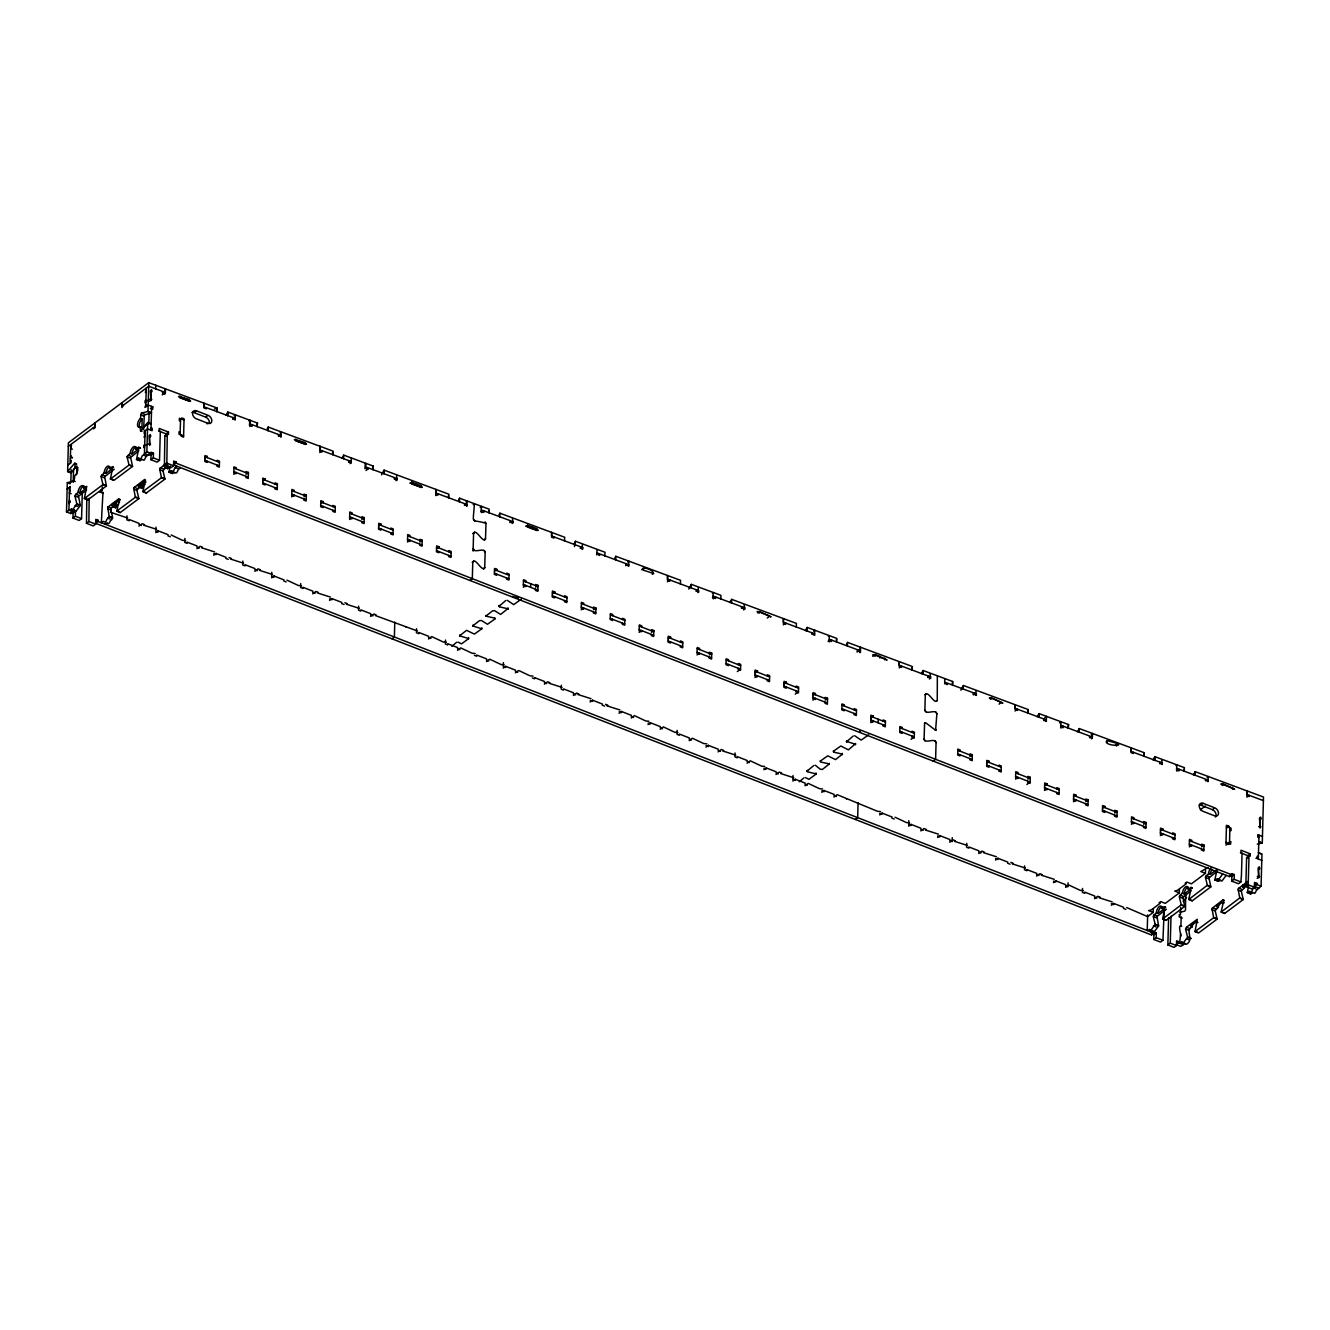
<?xml version="1.0" encoding="UTF-8"?>
<svg xmlns="http://www.w3.org/2000/svg" width="1330" height="1330" viewBox="0 0 1330 1330"><rect width="100%" height="100%" fill="white"/><g stroke="black" fill="none" stroke-linecap="round" stroke-linejoin="round"><path stroke-width="1.5" d="M82.327 491.701L81.562 518.65L79.152 520.462L72.967 518.035L75.378 516.24L75.511 511.468L73.183 510.554L70.739 513.563L66.5 511.9L71.338 509.058A2.826 1.33 -68.7 0 0 72.817 509.506L76.841 503.92L79.434 504.851M74.53 510.038L74.812 510.421A2.826 1.33 -68.7 0 0 76.292 510.87L80.315 505.516L78.553 496.273L86.6 489.922M114.197 469.257L104.671 476.738L106.417 485.982L87.78 499.93L84.305 498.567L102.942 484.619L100.947 476.173L104.172 472.798A4.938 2.328 -68.7 0 1 107.098 466.514A4.938 2.328 -68.7 0 1 109.808 468.592L111.537 469.274L105.918 473.48L104.172 472.798M102.975 492.316L101.346 522.74L103.275 521.343L105.236 522.158A2.826 1.33 -68.7 0 0 106.799 519.432L109.276 516.805L107.647 507.312L118.536 498.966L119.318 499.565L116.741 511.136L120.215 512.582L138.852 498.617L136.857 490.171L140.082 486.797L138.353 486.132A4.938 2.328 -68.7 0 1 138.536 484.652M107.447 523.505L108.711 523.521A2.826 1.33 -68.7 0 0 110.274 520.795C116.724 517.453 106.117 508.941 113.981 506.348A4.954 2.344 -68.7 0 1 114.513 503.654M138.802 450.837L130.656 457.47L132.518 466.431L113.881 480.396L110.407 479.033L129.043 465.084L127.048 456.639L130.274 453.264A4.938 2.328 -68.7 0 1 133.216 446.98A4.938 2.328 -68.7 0 1 135.909 449.058L137.638 449.74A4.938 2.328 -68.7 0 0 137.622 449.075M116.741 511.136L135.377 497.27L133.615 488.027L144.638 479.432L145.419 480.03L142.842 491.601L146.317 493.031L164.953 479.083L162.958 470.637L166.184 467.262A4.938 2.328 -68.7 0 1 166.732 464.586M142.842 491.601L161.479 477.736L159.617 468.758L166.267 463.239M1147.657 914.874L1147.225 930.535L1149.652 929.504A2.826 1.33 -68.7 0 0 1151.115 929.953L1155.138 924.367L1157.732 925.298M1150.699 931.898L1153.127 930.85A2.826 1.33 -68.7 0 0 1154.59 931.316L1158.63 925.963L1157 916.47L1166.393 909.238M1191.015 890.817L1182.869 897.451L1184.731 906.412L1166.094 920.377L1162.62 919.013L1181.24 904.816L1183.833 905.763M1180.708 933.643L1179.643 943.186L1182.071 942.139A2.826 1.33 -68.7 0 0 1183.55 942.604L1187.59 937.251L1185.562 929.022L1186.26 927.359L1197.283 919.279L1195.055 931.582L1198.513 933.012L1217.166 919.063L1215.155 910.618L1218.396 907.243A4.938 2.328 -68.7 0 1 1219.294 903.668M1168.604 917.999L1167.856 944.948L1174.058 947.359L1176.468 945.564L1176.601 940.792L1178.912 941.69L1176.468 944.682L1180.708 946.345L1185.545 943.502A2.826 1.33 -68.7 0 0 1187.025 943.951C1194.323 938.83 1184.465 930.468 1192.295 926.777A4.938 2.328 -68.7 0 1 1192.827 924.101M1217.116 871.283L1208.97 877.916L1210.832 886.877L1192.195 900.842L1188.721 899.479L1207.341 885.281L1209.934 886.229M1195.055 931.582L1213.691 917.717L1211.929 908.473L1222.952 899.878L1223.716 900.46L1221.156 912.031L1224.614 913.477L1243.267 899.529L1241.272 891.083L1244.498 887.709A4.938 2.328 -68.7 0 1 1245.395 884.134M1221.156 912.031L1239.776 897.933L1242.37 898.864M76.808 465.882L71.105 472.931L67.63 471.585L68.395 442.79L148.744 382.641L217.106 408.044L216.773 411.801M95.178 422.74L95.145 426.332L68.329 446.381M148.711 386.232L148.744 382.641M155.693 388.842L155.743 385.235M164.538 394.229L164.804 389.274M162.194 394.86L165.419 392.45L165.452 388.842M179.916 396.024L179.899 397.836C212.8 408.859 156.092 387.429 189.492 401.411L189.575 399.615L179.317 396.49M206.3 407.645L206.283 408.842L203.972 407.978L204.022 403.19L204.039 406.814L235.41 418.468M216.79 410.604L216.807 408.792M227.646 414.628L227.629 415.841L227.862 412.051L257.438 423.04L257.122 426.797M227.646 414.029L227.663 412.832M232.634 419.1L233.049 417.587M234.961 419.947L235.443 414.86L234.196 415.758M249.441 425.334L249.89 420.23L248.926 420.962M249.924 420.247L249.89 423.854L281.295 435.525M251.752 426.199L252.168 424.702L249.757 426.498M257.139 425.002L257.438 423.04M267.995 429.025L267.978 430.837L268.195 427.046L332.982 451.119L332.816 454.81M280.829 437.005L281.278 431.901L280.081 432.815M295.792 439.116L295.775 440.912C328.709 451.851 271.885 430.637 305.435 444.503L305.451 442.707L295.194 439.565M319.948 446.281L319.915 449.889L351.286 461.543M332.666 453.68L332.7 451.884M373.082 469.839L373.314 466.115L343.738 455.126L343.589 458.817M348.51 462.175L348.925 460.679M350.023 463.638L351.236 462.74L351.32 457.952M364.919 468.725L365.285 463.671M365.783 465.483L365.767 466.93L397.155 478.601M365.8 464.769L365.817 463.322M366.033 470.488L368.044 468.975L367.446 468.226M373.015 468.077L373.314 466.115M383.871 472.117L383.855 473.912L384.071 470.122L448.842 494.195L448.526 497.952M395.908 480.695L397.105 479.781L396.556 475.442M411.668 482.175L411.635 483.987C444.553 494.81 387.961 473.846 421.294 487.578L421.311 485.766L411.668 482.175L410.022 483.372M448.526 497.354L448.543 495.558M488.858 512.948L489.174 509.19L459.598 498.201L459.382 501.992M464.403 505.25L464.818 503.754M466.714 506.115L467.196 501.011L465.965 501.909M480.795 511.801L481.66 506.398L480.213 507.478M483.522 512.349L483.937 510.853L481.526 512.665M488.875 512.349L488.891 511.152M564.469 540.994L564.718 537.27L499.93 513.197L499.714 516.988M527.511 525.25L527.461 527.046C560.595 537.918 503.92 517.038 537.12 530.62L537.137 528.825L527.478 525.234L525.899 526.447M532.283 528.825L532.299 527.029M551.634 532.416L551.601 536.007L583.022 547.694M553.945 536.888L553.928 538.085L551.601 537.22L551.667 532.416M604.734 556.023L605.05 552.266L575.474 541.277L574.444 546.58M580.279 548.326L580.695 546.83M582.191 549.49L582.44 544.535M596.671 554.876L597.054 549.839M599.398 555.441L599.215 554.377M680.345 584.07L680.594 580.346L615.807 556.273L615.773 559.864M628.475 566.248L628.924 561.144L627.71 562.041M652.249 574.327L653.047 573.729C655.241 569.938 639.348 565.333 643.371 570.121M720.76 599.032L720.927 595.341L691.351 584.352L691.201 588.043M696.155 591.401L696.571 589.905M698.067 592.565L698.333 587.611M712.564 597.951L713.429 592.548L712.448 593.28M715.274 598.517L715.69 597.02L713.279 598.816M796.221 627.145L796.454 623.421L731.683 599.348L731.5 603.089M743.537 609.921L744.75 609.024L744.202 604.668M759.264 613.213C747.626 605.732 790.918 626.098 759.297 611.418L757.485 612.764M807.011 630.004L806.994 631.218L807.21 627.428L836.803 638.417L836.487 642.174M812.048 634.493L812.447 632.98M814.359 635.341L814.808 630.237L813.611 631.152M828.041 641.326L829.238 640.428L829.288 635.624L828.324 636.355M831.15 641.592L831.566 640.096L829.155 641.891M836.504 640.378L836.504 639.165M912.164 670.187L912.33 666.496L847.559 642.423L847.326 646.214M860.626 647.278L859.828 652.698M875.074 656.255C862.904 648.824 907.476 669.339 875.09 654.46L872.679 656.272M879.895 658.051L879.928 656.255M884.733 659.863L884.749 658.051M912.031 669.655L912.048 667.86M922.904 671.284L922.87 674.293L923.087 670.503L952.679 681.492L952.513 685.183M927.924 677.569L928.34 676.056M929.437 679.032L930.634 678.117L930.086 673.778M944.716 683.803L944.699 679.065M947.043 684.667L946.844 683.62M952.38 684.052L952.679 681.492M963.253 686.28L963.219 689.289L963.435 685.499L1028.223 709.572L1027.89 713.329M976.104 695.474L975.971 690.835M991.016 699.364C980.692 692.182 1022.238 712.315 991.033 697.568L990.434 698.017M1027.907 712.73L1028.223 709.572M1038.763 716.77L1038.78 714.36M1068.239 728.325L1068.555 724.567L1038.979 713.578L1038.747 717.369M1043.801 720.644L1044.216 719.148M1046.111 721.508L1046.577 716.405L1044.765 717.751M1060.609 726.895L1061.057 721.791L1059.611 722.872M1062.919 727.743L1063.335 726.246L1060.924 728.059M1068.239 727.726L1068.256 726.529M1068.273 725.931L1068.555 724.567M1079.129 729.355L1079.096 732.365L1079.312 728.574L1144.099 752.664L1143.85 756.371M1089.669 737.701L1089.486 736.654M1091.581 738.865L1092.429 734.642M1106.892 742.439L1106.909 740.644C1135.903 747.294 1101.356 746.463 1106.909 740.644M1116.552 746.03L1115.97 744.684M1131.065 747.809L1131.032 751.417L1162.403 763.071M1133.343 752.281L1133.326 753.478L1131.015 752.614L1131.065 747.809M1143.783 755.806L1144.099 752.664M1154.656 757.452L1154.623 760.444L1154.856 756.654L1184.432 767.659L1184.199 771.367M1159.677 763.719L1160.092 762.223M1162.004 764.584L1161.855 759.929M1176.485 769.97L1176.934 764.866L1175.969 765.581M1178.796 770.835L1179.211 769.322L1176.801 771.134M1184.132 770.203L1184.149 769.006M1194.972 774.841L1194.988 773.644M1258.579 841.657L1262.286 842.888L1263.5 797.036L1195.188 771.649L1195.005 775.39M1207.873 781.641L1208.322 776.537L1207.125 777.435M1222.769 785.515C1211.697 778.482 1254.356 798.349 1222.802 783.719L1222.187 784.168M1232.428 789.106L1232.611 787.377L1231.846 787.759M162.626 393.065L162.443 392.018M278.502 436.14L278.319 435.093M319.898 446.265L319.848 451.07L322.159 451.917L322.176 450.72L319.765 452.533M394.395 479.232L394.195 478.168M509.872 522.607L510.088 521.26M512.183 523.471L512.998 521.659M625.748 565.682L625.965 564.336M742.024 608.458L742.439 606.962L741.242 607.86M857.102 652.149L858.332 650.038L857.118 650.935M973.394 694.925L974.208 693.113L972.995 694.011M1205.545 780.777L1205.362 779.729M66.5 511.9L67.315 482.657L74.064 480.911L74.862 475.675A4.938 2.328 -68.7 0 0 77.788 469.39A4.938 2.328 -68.7 0 0 75.095 467.329L74.846 463.023L67.63 471.585M69.542 487.245L68.911 510.105L73.15 511.751M70.207 463.389L70.739 444.569M70.839 482.291L71.188 469.739M70.739 513.563L73.183 510.554M73.2 482.391L73.566 469.025M72.967 518.035L73.1 513.264L75.511 511.468M76.641 474.677L76.824 468.01A4.938 2.328 -68.7 0 1 77.739 467.545M86.799 498.118L86.483 523.305L93.233 525.949L95.644 524.136L95.777 519.365L98.088 520.263L98.054 521.46L95.644 523.272L1151.564 934.973L1154.008 931.981L1156.319 932.879L1156.186 937.65L1153.775 939.462L1160.541 942.089L1162.952 940.293L1164.132 911.416M89.16 498.301L88.894 521.51L86.483 523.305M93.499 427.645L93.466 428.842L95.078 427.628L95.211 422.857M99.833 492.349L102.244 490.537L102.344 486.83M112.385 506.564L115.477 507.761L115.577 504.186M115.477 507.761L117.09 506.564L115.926 506.115L116.026 502.541M123.507 405.185L121.861 407.579L121.994 402.807L121.928 406.282L148.694 386.232L165.419 392.45M126.998 515.874L126.882 519.847L129.209 520.745L129.243 519.548L139.085 523.388L139.052 524.585L141.362 525.483M148.694 386.232L147.979 411.435L141.229 413.165L140.448 418.401A4.938 2.328 -68.7 0 0 137.522 424.686A4.938 2.328 -68.7 0 0 140.215 426.764L140.581 431.07L147.68 422.508L151.155 423.854L148.312 423.056M141.495 427.728A4.938 2.328 -68.7 0 0 141.944 427.429L142.177 419.083L140.448 418.401M138.486 487.029L141.578 488.226L141.678 484.652L143.291 483.455M141.578 488.226L143.191 487.029L142.027 486.581L142.127 483.006M143.64 429.756L144.272 415.16L151.454 412.782L147.979 411.435M145.086 430.704L144.455 453.563L148.694 455.209L151.138 452.217L153.449 453.114L153.316 457.886L150.905 459.698L157.106 462.108L159.517 460.313L160.332 431.286L159.168 430.837L159.234 428.443L168.494 432.067L168.428 434.445L167.281 433.996L164.87 435.791L164.421 464.968L171.171 467.595L173.582 465.799L173.715 461.028L176.042 461.926L176.009 463.123L173.598 464.918L1229.518 876.636L1231.962 873.644L1234.273 874.542L1234.14 879.313L1231.73 881.125L1238.479 883.752L1240.89 881.956L1241.455 874.941L1242.07 853.062L1240.923 852.613L1240.99 850.236L1250.25 853.843L1250.183 856.237L1249.02 855.772L1246.609 857.584L1245.794 886.611L1251.996 889.022L1255.188 886.645M145.751 406.847L146.283 388.028M141.911 459.465L139.983 460.862L136.508 459.498L138.436 458.102L140.415 458.917A2.826 1.33 -68.7 0 0 141.978 456.19L146.865 451.751L147.68 422.508M148.794 423.938L149.11 412.5M148.694 455.209L148.727 454.029L151.038 454.926L153.449 453.114M149.06 435.542C150.756 461.643 148.494 426.83 150.805 436.207L149.592 437.121M150.323 390.804C152.019 417.171 149.741 381.278 152.052 391.486L151.454 391.934M150.972 430.255L151.637 406.398M150.905 459.698L151.038 454.926M145.818 404.453L144.953 407.446L148.162 405.035L152.8 406.847L152.734 409.224L151.57 408.776M155.959 527.162L155.843 531.136L158.154 532.033L158.187 530.836L168.046 534.677L168.012 535.874L170.323 536.771M167.281 433.996L166.832 463.156L164.421 464.968M164.588 467.495L167.68 468.692L167.78 465.118M180.115 434.577L180.564 418.684M181.279 435.026L181.246 436.223L183.557 437.138L184.072 418.834L181.761 417.936L181.728 419.133M184.903 538.451L184.804 542.424L187.114 543.322L187.148 542.141L196.99 545.965L196.956 547.162L199.284 548.076M207.181 461.211L207.148 462.408L204.837 461.493L205.003 455.542L207.314 456.439L207.281 457.636M217.023 465.051L216.99 466.248L219.317 467.146L219.483 461.178L217.156 460.28L217.123 461.477M228.228 559.365L225.917 558.45L225.95 557.27L216.108 553.43L216.075 554.61L213.748 553.712M236.241 468.925L236.275 467.728L233.964 466.83L233.797 472.798L236.108 473.696L236.142 472.499L233.731 474.311M242.825 561.027L242.708 565.001L245.019 565.898L245.053 564.718L254.911 568.558L254.878 569.739L257.189 570.653M245.984 476.339L245.95 477.537L248.261 478.434L248.427 472.466L246.117 471.568L246.083 472.765M265.102 483.788L265.069 484.985L262.741 484.087L262.908 478.118L265.235 479.016L265.202 480.213M271.769 572.316L271.669 576.289L273.98 577.203L274.013 576.006L283.855 579.847L283.822 581.027L286.15 581.942M274.944 487.628L274.911 488.825L277.222 489.723L277.388 483.754L275.077 482.857L275.044 484.054M294.146 491.502L294.179 490.305L291.869 489.407L291.702 495.375L294.013 496.273L294.046 495.076L291.636 496.888M300.73 583.604L300.63 587.577L302.941 588.492L302.974 587.295L312.816 591.135L312.783 592.332L315.094 593.23M303.888 498.916L303.855 500.113L306.183 501.011L306.349 495.059L304.021 494.145L303.988 495.342M323.007 506.364L322.974 507.561L320.663 506.663L320.829 500.695L323.14 501.593L323.107 502.79M332.849 510.205L332.816 511.402L335.127 512.299L335.293 506.348L332.982 505.433L332.949 506.63M344.054 604.518L341.744 603.62L341.777 602.424L331.935 598.583L331.901 599.78L329.574 598.866M352.068 514.078L352.101 512.898L349.773 511.983L349.607 517.952L351.935 518.85L351.968 517.669L349.557 519.465M358.651 606.181L358.535 610.171L360.846 611.069L360.879 609.871L370.721 613.712L370.688 614.909L373.015 615.807M361.81 521.493L361.777 522.69L364.088 523.604L364.254 517.636L361.943 516.722L361.91 517.919M380.912 528.958L380.879 530.138L378.568 529.24L378.734 523.272L381.045 524.186L381.012 525.367M390.771 532.798L390.737 533.978L393.048 534.893L393.215 528.924L390.904 528.027L390.87 529.207M394.794 622.124L394.378 637.004L391.968 638.799M409.973 536.672L410.006 535.475L407.695 534.56L407.529 540.529L409.84 541.426L409.873 540.246L407.462 542.042M416.556 628.774L416.44 632.748L418.767 633.645L418.8 632.448L428.642 636.289L428.609 637.486L430.92 638.383M419.715 544.086L419.682 545.267L422.009 546.181L422.175 540.213L419.848 539.315L419.815 540.495M438.834 551.534L438.8 552.731L436.473 551.817L436.639 545.865L438.967 546.763L438.933 547.96M445.517 640.062L445.4 644.036L447.711 644.934L447.745 643.737L457.587 647.577L457.553 648.774L459.881 649.672M448.675 555.375L448.642 556.555L450.953 557.47L451.119 551.501L448.808 550.603L448.775 551.8M451.818 646.313L456.705 642.24M508.16 608.359L500.612 614.443L494.644 610.686L492.599 610.803L485.866 616.156L494.344 618.034L494.777 619.115L487.478 624.269L481.51 620.512L479.482 620.628L472.732 625.981L481.793 628.791L474.361 634.094L466.564 630.32L459.615 635.807L468.675 638.616L461.543 643.853L457.969 642.091M459.814 636.139L459.864 634.875M468.526 638.766L468.576 637.502M469.906 580.462L472.316 578.65L472.782 561.925C475.608 557.154 481.793 572.432 484.719 567.694L485.151 552.199C484.087 546.913 474.228 553.912 473.164 548.625L473.596 533.114C476.539 528.442 482.557 543.571 485.533 538.883L485.965 523.372C470.471 518.235 472.981 526.597 474.411 503.704L473.197 504.602M472.948 626.314L472.998 625.05M481.793 628.791L481.842 627.827M485.932 616.339L485.965 615.374M494.926 618.965L494.96 618.018M496.738 574.111L496.705 575.308L494.394 574.394L494.561 568.442L496.871 569.34L496.838 570.537M508.143 608.808L499.664 606.929L499.016 605.715M499.199 606.663L499.249 605.399M503.422 662.639L503.305 666.613L505.633 667.51L505.666 666.33L515.508 670.17L515.475 671.351L517.786 672.265M498.983 606.347L505.749 600.528M506.58 577.952L506.547 579.149L508.875 580.046L509.041 574.078L506.713 573.18L506.68 574.377M521.26 599.148L513.729 604.618L507.179 600.262M507.894 609.29L507.944 608.026M518.5 598.035L512.333 596.389M525.799 581.825L525.832 580.628L523.505 579.73L523.338 585.699L525.666 586.596L525.699 585.399L523.288 587.212M530.62 587.328L530.72 583.737M535.541 589.24L535.508 590.437L537.819 591.335L537.985 585.366L535.674 584.469L535.641 585.665M554.66 596.688L554.627 597.885L552.299 596.987L552.465 591.019L554.793 591.917L554.76 593.114M561.327 685.216L561.227 689.189L563.538 690.104L563.571 688.907L573.413 692.747L573.38 693.944L575.707 694.842M564.502 600.528L564.469 601.725L566.78 602.623L566.946 596.671L564.635 595.757L564.602 596.954M583.704 604.402L583.737 603.205L581.426 602.307L581.26 608.276L583.571 609.173L583.604 607.976L581.193 609.788M593.446 611.817L593.413 613.014L595.74 613.911L595.907 607.96L593.579 607.045L593.546 608.242M604.651 706.13L602.34 705.233L602.374 704.036L592.532 700.195L592.498 701.392L590.171 700.478M612.565 619.265L612.532 620.462L610.221 619.564L610.387 613.596L612.698 614.493L612.664 615.69M622.407 623.105L622.374 624.302L624.684 625.2L624.851 619.248L622.54 618.334L622.507 619.531M633.612 717.419L631.301 716.521L631.334 715.324L621.476 711.484L621.442 712.681L619.132 711.783M641.625 626.979L641.659 625.798L639.331 624.884L639.165 630.852L641.492 631.75L641.526 630.57L639.115 632.365M651.368 634.393L651.334 635.59L653.645 636.505L653.811 630.536L651.5 629.622L651.467 630.819M662.573 728.707L660.245 727.809L660.279 726.612L650.437 722.772L650.403 723.969L648.092 723.071M670.47 641.858L670.436 643.038L668.125 642.141L668.292 636.172L670.603 637.087L670.569 638.267M677.153 730.386L677.053 734.36L679.364 735.257L679.397 734.06L689.239 737.901L689.206 739.098L691.517 739.995M680.312 645.698L680.278 646.879L682.606 647.793L682.772 641.825L680.445 640.927L680.411 642.107M699.53 649.572L699.563 648.375L697.253 647.461L697.086 653.429L699.397 654.343L699.43 653.146L697.02 654.942M709.272 656.987L709.239 658.167L711.55 659.082L711.716 653.113L709.405 652.215L709.372 653.396M720.478 751.284L718.167 750.386L718.2 749.189L708.358 745.349L708.325 746.546L705.997 745.648M728.391 664.435L728.358 665.632L726.03 664.717L726.197 658.766L728.524 659.663L728.491 660.86M735.074 752.963L734.958 756.936L737.269 757.834L737.302 756.654L747.144 760.477L747.111 761.674L749.438 762.572M738.233 668.275L738.2 669.472L740.511 670.37L740.677 664.402L738.366 663.504L738.333 664.701M757.435 672.149L757.468 670.952L755.157 670.054L754.991 676.006L757.302 676.92L757.335 675.723L754.925 677.535M767.194 679.563L767.161 680.761L769.471 681.658L769.638 675.69L767.327 674.792L767.294 675.989M778.383 773.877L776.072 772.963L776.105 771.782L766.263 767.942L766.23 769.122L763.919 768.225M786.296 687.012L786.263 688.208L783.952 687.311L784.118 681.342L786.429 682.24L786.396 683.437M792.979 775.54L792.863 779.513L795.19 780.411L795.224 779.23L805.066 783.071L805.032 784.251L807.343 785.165M796.138 690.852L796.105 692.049L798.432 692.947L798.599 686.978L796.271 686.081L796.238 687.278M799.28 781.791L803.952 777.851M807.094 770.668L807.759 771.882L816.221 773.927L809.006 779.33L805.448 777.585M807.293 771.616L807.343 770.353M815.357 694.726L815.39 693.529L813.062 692.631L812.896 698.599L815.224 699.497L815.257 698.3L812.846 700.112M807.094 771.117L813.827 765.481M855.556 743.67L848.39 749.871L840.859 745.997L833.577 751.151L834.01 752.231L842.489 754.11L835.523 759.596L827.742 755.822L820.444 760.976L820.876 762.057L829.355 763.935L822.406 769.422L820.361 769.289L815.273 765.216M815.988 774.243L816.038 772.979M820.278 761.641L820.311 760.677M825.099 702.14L825.066 703.337L827.376 704.235L827.543 698.267L825.232 697.369L825.199 698.566M836.304 796.454L833.976 795.539L834.01 794.359L824.168 790.519L824.135 791.716L821.824 790.801M829.122 763.985L829.305 763.32M833.395 751.816L833.428 750.851M842.239 754.609L842.289 753.329M844.201 709.588L844.168 710.785L841.857 709.888L842.023 703.919L844.334 704.817L844.301 706.014M855.606 744.285L846.462 741.375M846.661 742.157L846.711 740.876M846.462 741.824L853.212 736.022M854.06 713.429L854.026 714.626L856.337 715.523L856.503 709.572L854.192 708.657L854.159 709.854M868.64 734.808L861.208 740.095L854.641 735.739M855.356 744.783L855.423 743.503M860.56 732.215L859.679 731.201M859.845 731.051L859.646 732.165M858.083 802.771L857.667 817.634L855.257 819.446M873.261 717.302L873.295 716.105L870.984 715.207L870.817 721.176L873.128 722.074L873.162 720.877L870.751 722.689M878.083 722.805L878.182 719.231M883.004 724.717L882.97 725.914L885.298 726.812L885.464 720.86L883.137 719.946L883.103 721.143M894.209 819.031L891.898 818.133L891.931 816.936L882.089 813.096L882.056 814.293L879.728 813.378M902.122 732.182L902.089 733.362L899.762 732.464L899.928 726.496L902.255 727.41L902.222 728.591M908.806 820.693L908.689 824.683L911 825.581L911.033 824.384L920.892 828.224L920.859 829.421L923.17 830.319M911.964 736.005L911.931 737.202L914.242 738.1L914.408 732.148L912.097 731.234L912.064 732.431M933.195 761.109L935.605 759.297L936.071 742.572C934.99 737.302 925.148 744.301 924.084 739.014L924.599 723.104M935.589 730.286L936.885 713.761C935.805 708.474 925.946 715.474 924.882 710.187L925.314 694.676C928.174 690.054 934.458 705.199 937.251 700.445L937.334 676.471M952.23 837.634L952.13 841.607L949.803 840.71L949.836 839.513L939.994 835.672L939.961 836.869L937.65 835.971M960.027 754.758L959.994 755.939L957.683 755.041L957.849 749.073L960.16 749.987L960.127 751.167M966.711 843.287L966.594 847.26L968.922 848.158L968.955 846.961L978.797 850.801L978.764 851.998L981.075 852.896M969.869 758.599L969.836 759.779L972.163 760.694L972.33 754.725L970.002 753.827L969.969 755.008M988.988 766.047L988.955 767.244L986.644 766.329L986.81 760.378L989.121 761.275L989.088 762.472M998.83 769.887L998.797 771.068L1001.108 771.982L1001.274 766.014L998.963 765.116L998.93 766.296M1010.035 864.184L1007.724 863.286L1007.758 862.089L997.899 858.249L997.866 859.446L995.555 858.548M1018.049 773.761L1018.082 772.564L1015.754 771.666L1015.588 777.618L1017.916 778.532L1017.949 777.335L1015.538 779.131M1024.615 865.863L1024.516 869.837L1026.827 870.734L1026.86 869.554L1036.702 873.378L1036.668 874.575L1038.996 875.489M1027.791 781.176L1027.758 782.373L1030.068 783.27L1030.235 777.302L1027.924 776.404L1027.89 777.601M1046.993 785.049L1047.026 783.852L1044.715 782.954L1044.549 788.906L1046.86 789.821L1046.893 788.624L1044.482 790.436M1056.735 792.464L1056.702 793.661L1059.029 794.559L1059.195 788.59L1056.868 787.693L1056.835 788.889M1068.057 882.788L1067.94 886.778L1065.629 885.863L1065.663 884.683L1055.821 880.842L1055.787 882.023L1053.476 881.125M1075.953 796.338L1075.987 795.14L1073.676 794.243L1073.51 800.211L1075.82 801.109L1075.854 799.912L1073.443 801.724M1082.537 888.44L1082.421 892.413L1084.748 893.311L1084.781 892.131L1094.623 895.971L1094.59 897.152L1096.901 898.066M1085.696 803.752L1085.662 804.949L1087.973 805.847L1088.139 799.879L1085.829 798.981L1085.795 800.178M1104.814 811.2L1104.781 812.397L1102.454 811.5L1102.62 805.531L1104.947 806.429L1104.914 807.626M1114.656 815.041L1114.623 816.238L1116.934 817.135L1117.1 811.167L1114.789 810.269L1114.756 811.466M1125.862 909.354L1123.534 908.44L1123.567 907.26L1113.725 903.419L1113.692 904.616L1111.381 903.702M1133.858 818.914L1133.891 817.717L1131.581 816.82L1131.414 822.788L1133.725 823.686L1133.759 822.489L1131.348 824.301M1143.617 826.329L1143.584 827.526L1145.895 828.424L1146.061 822.472L1143.75 821.558L1143.717 822.755M1151.564 934.973L1151.597 933.793L1153.908 934.691L1156.319 932.879M1126.693 907.559L1147.607 916.619L1153.243 912.413L1153.343 908.822M1153.775 939.462L1153.908 934.691M1162.819 830.203L1162.852 829.006L1160.541 828.108L1160.375 834.076L1162.686 834.974L1162.719 833.777L1160.309 835.589M1172.561 837.617L1172.528 838.814L1174.855 839.712L1175.022 833.76L1172.694 832.846L1172.661 834.043M1167.856 944.948L1170.267 943.153L1171.015 916.187M1153.243 912.413L1148.605 910.601L1151.381 909.853L1160.226 903.236L1159.062 902.787L1160.674 901.574L1165.296 903.386L1179.344 892.862L1179.444 889.288M1176.468 944.682L1178.912 941.69M1180.425 935.821C1182.353 938.897 1176.801 922.638 1181.722 926.412M1180.658 907.326L1180.441 914.957L1179.278 914.508L1179.211 916.885L1182.303 918.099M1180.924 925.68L1181.173 916.736M1179.959 912.264L1184.747 911.15L1185.512 909.836L1185.678 893.128M1191.78 841.491L1191.813 840.311L1189.486 839.396L1189.319 845.365L1191.647 846.262L1191.68 845.082L1189.269 846.878M1201.522 848.906L1201.489 850.103L1203.8 851.017L1203.966 845.049L1201.655 844.134L1201.622 845.331M1179.344 892.862L1174.723 891.067L1177.482 890.319L1186.327 883.702L1185.163 883.236L1186.776 882.039L1191.397 883.851L1205.446 873.328L1205.545 869.754M1228.754 827.376L1228.787 826.196L1226.476 825.282L1225.961 843.569L1228.288 844.484L1228.322 843.287L1225.911 845.082M1229.469 843.735L1229.918 827.825M1229.518 876.636L1231.962 873.644M1229.535 841.358L1230.699 841.807L1230.632 844.184L1225.994 842.389M1231.73 881.125L1231.863 876.354L1234.273 874.542M1250.25 853.843L1247.839 855.655L1247.773 858.033L1246.609 857.584M1245.794 886.611L1248.205 884.799L1249.02 855.772M1258.662 888.008L1254.406 886.345L1256.817 884.55L1256.85 883.353L1254.539 882.455L1254.406 887.21L1248.205 884.799M1258.064 867.941C1259.726 894.159 1257.548 858.681 1259.809 868.623L1259.194 869.072M1258.313 858.997L1258.978 835.14M1259.477 818.083C1261.056 844.683 1259.028 808.823 1261.189 818.931L1260.591 819.38M1248.554 886.578L1247.257 892.58L1250.732 893.943L1252.661 892.546L1254.622 893.361A2.826 1.33 -68.7 0 0 1256.185 890.635L1261.073 886.196L1261.971 853.96L1258.33 852.763L1260.873 853.843M84.305 498.567L86.766 486.364L83.707 488.127A4.938 2.328 -68.7 0 0 80.997 486.065A4.938 2.328 -68.7 0 0 78.071 492.333L74.846 495.708L76.824 503.837M87.78 499.93L85.22 498.55M110.407 479.033L112.867 466.83L109.808 468.592M120.215 512.582L117.655 511.186M136.508 459.498L138.968 447.279L135.909 449.058M146.317 493.031L143.756 491.651M174.845 472.466L172.418 473.497L168.943 472.15L170.257 466.132M172.418 473.497L169.858 472.117M1188.721 899.479L1191.248 887.426L1188.106 889.038A4.938 2.328 -68.7 0 0 1185.695 886.778A4.938 2.328 -68.7 0 0 1182.57 892.397L1179.261 896.62L1181.24 904.749M1192.195 900.842L1189.635 899.446M1226.227 875.356L1222.187 880.709A2.826 1.33 -68.7 0 1 1220.724 880.261L1218.297 881.291L1214.822 879.945L1216.967 870.169M1218.297 881.291L1215.736 879.911M1224.614 913.477L1222.054 912.097M1250.732 893.943L1248.155 892.563M1162.62 919.013L1165.08 906.811L1162.004 908.573A4.938 2.328 -68.7 0 0 1159.311 906.511A4.938 2.328 -68.7 0 0 1156.385 912.779L1153.16 916.154L1155.138 924.284M1166.094 920.377L1163.534 918.997M472.981 533.563L474.361 532.299M473.297 533.347L474.777 532.382M925.032 694.692L926.079 693.861L925.314 694.676M936.353 729.671L935.389 730.32L936.154 729.488M71.138 493.713L69.376 493.197L70.257 490.221L69.443 490.82M935.256 730.004L925.697 722.772L924.533 723.287M226.067 415.259L227.796 412.084M267.214 428.742L268.195 427.046M341.943 458.335L343.672 455.159M381.494 474.843L384.021 470.172M458.617 499.897L459.598 498.201M498.95 514.893L499.93 513.197M573.679 544.485L575.408 541.31M614.826 557.968L615.757 556.306M688.757 589.074L691.301 584.385M729.904 602.557L731.633 599.381M805.431 630.636L807.16 627.461M846.578 644.119L847.559 642.423M921.308 673.712L923.087 670.503M960.842 690.22L963.369 685.532M1037.184 716.787L1038.979 713.578M1077.533 731.783L1079.312 728.574M1153.06 759.879L1154.789 756.704M1193.409 774.875L1195.138 771.699M1183.251 901.457L1186.526 897.351M1247.557 881.458L1238.031 888.939L1239.76 897.85M176.873 466.198L174.396 468.842A2.826 1.33 -68.7 0 1 172.85 471.568L170.872 470.754L168.943 472.15M147.929 454.91L145.452 457.553A2.826 1.33 -68.7 0 1 143.889 460.263L142.144 459.465M1210.965 867.925A4.938 2.328 -68.7 0 0 1208.588 873.71L1205.362 877.085L1207.341 885.215M70.706 446.082L71.504 445.483L70.64 448.476L72.369 449.158M146.233 389.557L145.369 392.533L146.167 391.934M71.537 457.553L72.518 458.002M149.492 399.216L151.836 399.432M70.34 458.817L71.222 455.824L70.407 456.423L72.153 457.287M145.884 402.275L145.07 402.874L145.136 400.496L147.68 400.563M149.425 401.244L151.221 399.881M70.291 460.995L71.088 460.396L71.022 462.774L67.797 465.184M150.39 408.659L152.8 406.847M142.576 427.844L149.143 422.94M67.132 489.041L70.357 486.63L69.476 489.623M145.02 433.081L144.222 433.68L144.288 431.302L147.497 428.892L152.135 430.704L152.202 428.31L151.038 427.861M144.987 434.278L144.122 437.271L144.92 436.656M78.071 492.333L79.817 493.014L85.436 488.808A4.938 2.328 -68.7 0 0 85.32 487.561M130.274 453.264L132.019 453.946L137.638 449.74M70.291 502.275L69.16 501.161L69.958 500.546L69.094 503.538M148.046 444.087L150.589 444.17M144.638 446.996L143.823 447.595L143.889 445.218L146.433 445.284M168.494 432.067L166.084 433.863L158.669 430.97M194.878 412.034L196.491 410.82L208.079 415.342A4.705 3.308 53.2 0 1 211.819 420.812A4.705 3.308 53.2 0 1 207.846 423.289L207.048 423.888M72.385 511.452L74.314 510.055M191.952 412.45A4.705 3.308 53.2 0 1 194.08 412.632L205.668 417.138L207.264 415.941M113.981 506.348L112.235 505.666L118.969 500.329M138.353 486.132L145.07 480.795M166.184 467.262L164.455 466.581L167.264 464.486M115.926 506.115L118.869 503.904M142.027 486.581L144.97 484.369M95.677 522.075L98.088 520.263M173.632 463.738L176.042 461.926M167.68 468.692L169.292 467.495L168.129 467.046M104.821 524.103L107.148 522.823M180.348 467.562L177.871 470.188A2.826 1.33 -68.7 0 1 176.325 472.915L175.061 472.898M204.903 458.252L207.314 456.439M138.985 526.098L142.21 523.688L144.521 524.602L143.723 525.2L156.674 529.34M155.776 532.648L158.187 530.836M246.017 474.278L248.427 472.466M262.825 480.828L265.235 479.016M196.906 548.675L200.115 546.281L202.426 547.179L201.628 547.777L214.596 551.917M213.698 555.225L216.108 553.43M303.938 496.855L306.349 495.059M320.729 503.405L323.14 501.593M254.811 571.268L258.02 568.858L260.348 569.755L259.533 570.354L272.5 574.494M271.603 577.802L274.013 576.006M361.843 519.432L364.254 517.636M378.634 525.982L381.045 524.186M435.642 495.608L438.052 493.796L438.052 495.009L435.725 494.145L435.791 489.34L435.775 492.948L467.146 504.619M312.716 593.845L315.942 591.434L318.252 592.332L317.454 592.947L330.422 597.087M329.524 600.395L331.935 598.583M419.765 542.025L422.175 540.213M436.556 548.558L438.967 546.763M485.051 521.826L485.965 523.372M370.638 616.422L373.846 614.011L376.157 614.926L375.359 615.524L417.288 630.952M484.336 539.614L485.167 539.581M512.432 518.517L512.981 521.659L481.626 510.005M484.253 539.913L485.533 538.883M473.164 548.625L474.278 550.271M473.48 549.606L473.68 550.72M472.749 550.504L473.646 549.822M472.948 550.687L474.079 550.171M484.037 550.554L485.151 551.967M472.183 562.39L473.763 561.144M405.8 626.846L405.584 626.779M484.719 567.694L483.571 568.941M484.702 567.91L483.871 568.725M494.461 571.152L496.871 569.34M428.543 638.999L431.751 636.588L443.123 641.941L446.232 642.24M535.574 587.178L537.985 585.366M457.503 650.287L460.712 647.893L472.067 653.23L475.192 653.529M552.382 593.729L554.793 591.917M486.464 661.575L489.673 659.181L501.028 664.518L504.153 664.817M503.255 668.125L505.666 666.33M641.609 569.689L643.404 568.342L643.388 570.138L653.762 573.579L652.465 572.382M593.496 609.755L595.907 607.96M515.408 672.864L518.634 670.47L529.988 675.806L533.097 676.106M667.411 581.759L669.821 579.963L669.805 581.16L667.494 580.296L667.544 575.491L667.527 579.115L698.898 590.769M544.369 684.169L547.578 681.758L549.905 682.656L549.091 683.254L562.058 687.394M651.401 632.332L653.811 630.536M573.33 695.457L576.538 693.046L578.849 693.944L578.051 694.543L591.019 698.682M668.192 638.882L670.603 637.087M590.121 702.007L592.532 700.195M619.065 713.296L621.476 711.484M709.306 654.925L711.716 653.113M631.235 718.034L634.443 715.623L645.798 720.976L648.924 721.276M768.341 615.457L768.923 616.804L767.294 618.001M648.026 724.584L650.437 722.772M783.287 624.851L785.698 623.038L785.681 624.236L783.37 623.371L783.42 618.583L783.403 622.191L814.758 633.845M660.195 729.322L663.404 726.912L674.759 732.265L677.884 732.564M737.335 671.583L740.544 669.173L726.064 663.537M755.058 672.764L757.468 670.952M689.139 740.611L692.365 738.2L703.72 743.553L706.845 743.852M784.018 684.052L786.429 682.24M705.947 747.161L708.358 745.349M718.1 751.899L721.309 749.488L723.636 750.403L722.822 751.001L735.789 755.141M795.24 694.16L798.466 691.75L783.985 686.114M860.078 647.743L860.643 650.902L829.238 639.231M812.979 695.341L815.39 693.529M825.132 700.079L827.543 698.267M747.061 763.187L750.27 760.793L761.625 766.13L764.75 766.429M899.163 667.926L901.574 666.114L901.574 667.311L899.246 666.463L899.313 661.658L899.213 665.233L930.651 676.92M763.852 769.738L766.263 767.942M776.005 774.476L779.23 772.082L781.541 772.979L780.743 773.578L793.711 777.718M870.884 717.917L873.295 716.105M792.813 781.026L795.224 779.23M804.966 785.764L808.175 783.37L819.546 788.707L822.655 789.006M936.952 700.661L936.27 701.243M926.013 711.833L924.882 710.187M821.757 792.314L824.168 790.519M935.755 712.115L936.885 713.761M833.927 797.069L837.135 794.658L877.451 811.283L880.576 811.599M911.067 739.314L914.275 736.92L899.795 731.267M924.084 739.014L924.899 740.876M846.528 798.981L846.329 798.781M1000.093 701.608L1000.675 702.955L999.063 704.152M1015.056 711.001L1017.467 709.189L1017.45 710.403L1015.139 709.538L1015.189 704.734L1015.156 708.341L1046.527 719.995M879.679 814.908L882.089 813.096M969.919 756.537L972.33 754.725M986.71 763.071L989.121 761.275M908.623 826.196L911.033 824.384M920.792 830.934L924.001 828.524L926.328 829.438L925.514 830.036L938.481 834.176M937.584 837.484L939.994 835.672M1027.824 779.114L1030.235 777.302M1091.248 734.36L1092.445 733.462L1092.412 737.053L1061.008 725.382M949.753 842.223L952.962 839.812L955.273 840.726L954.475 841.325L967.442 845.464M1026.893 784.484L1030.102 782.073L1015.621 776.437M1044.615 785.664L1047.026 783.852M978.697 853.511L981.922 851.1L984.233 852.015L983.435 852.613L996.386 856.753M1073.576 796.953L1075.987 795.14M995.488 860.061L997.899 858.249M1085.729 801.691L1088.139 799.879M1102.537 808.241L1104.947 806.429M1114.69 812.979L1117.1 811.167M1036.619 876.088L1039.827 873.694L1042.138 874.591L1041.34 875.19L1054.308 879.329M1053.41 882.638L1055.821 880.842M1143.65 824.268L1146.061 822.472M1065.563 887.376L1068.788 884.982L1080.143 890.319L1083.268 890.618M1160.442 830.818L1162.852 829.006M1201.572 804.55L1203.185 803.337L1214.772 807.859A4.705 3.308 53.2 0 1 1218.513 813.345A4.705 3.308 53.2 0 1 1214.539 815.805L1202.968 811.3A4.705 3.308 53.2 0 1 1199.211 805.814A4.705 3.308 53.2 0 1 1203.185 803.337M1200.425 809.754L1205.362 806.063M1199.344 804.866A4.705 3.308 53.2 0 1 1200.774 805.149L1212.361 809.671L1213.958 808.457M1094.524 898.681L1097.732 896.27L1100.06 897.168L1099.245 897.767L1112.213 901.906M1246.809 797.152L1249.219 795.357L1249.203 796.554L1246.892 795.689L1246.941 790.885L1246.908 794.492L1263.467 800.643M1111.315 905.215L1113.725 903.419M1226.376 827.992L1228.787 826.196M1201.555 846.844L1203.966 845.049M1228.288 843.602L1230.699 841.807M1258.629 826.645L1260.973 826.878M1208.006 867.459L1200.824 871.532L1205.446 873.328M1156.385 912.779L1158.114 913.461L1163.75 909.255A4.938 2.328 -68.7 0 0 1163.467 907.526M1182.486 893.245L1184.215 893.926L1189.851 889.72A4.938 2.328 -68.7 0 0 1189.835 889.055M1208.588 873.71L1210.333 874.392L1215.953 870.169M1214.822 879.945L1217.249 878.897A2.826 1.33 -68.7 0 0 1218.712 879.363L1222.752 874.01M1255.969 858.415L1258.38 856.62L1257.232 856.171L1257.166 858.548L1261.788 860.36M1192.295 926.777L1190.55 926.112L1196.169 921.889A4.938 2.328 -68.7 0 0 1196.152 921.241M1218.396 907.243L1216.651 906.561L1222.27 902.355L1224.016 903.037A4.938 2.328 -68.7 0 0 1223.982 902.255M1244.498 887.709L1242.752 887.027L1246.975 883.868M1257.249 876.354L1259.577 876.57L1257.166 878.382M1254.439 885.148L1256.85 883.353M1247.257 892.58L1249.186 891.2L1251.148 891.998A2.826 1.33 -68.7 0 0 1252.71 889.271L1253.492 887.925L1256.102 888.939M217.106 408.044L214.379 409.108M138.32 447.246L140.481 448.094M1257.266 844.118L1262.17 842.971M1262.054 843.02L1259.444 842.006M597.502 553.081L628.907 564.751M713.379 596.156L744.783 607.827M945.131 682.307L976.536 693.977M1176.884 768.457L1208.288 780.128M233.033 418.8L235.36 419.648M249.841 425.035L252.151 425.899M348.925 461.876L351.236 462.74M365.717 468.11L368.044 468.975M464.802 504.951L467.113 505.816M481.593 511.202L483.921 512.05M580.678 548.027L583.006 548.891M597.486 554.278L599.797 555.142M696.554 591.102L698.882 591.966M713.362 597.353L715.673 598.217M742.439 608.159L744.75 609.024M812.447 634.177L814.758 635.042M829.238 640.428L831.566 641.293M858.316 651.235L860.626 652.099M928.323 677.269L930.634 678.117M945.115 683.504L947.442 684.368M974.192 694.31L976.519 695.174M1044.2 720.345L1046.527 721.209M1061.008 726.596L1063.318 727.444M1090.068 737.402L1092.396 738.266M1160.076 763.42L1162.403 764.285M1176.884 769.671L1179.195 770.536M1205.961 780.477L1208.272 781.342M163.025 392.766L165.352 393.63M278.918 435.841L281.228 436.706M394.794 478.933L397.105 479.781M510.67 522.008L512.981 522.873M626.546 565.084L628.874 565.948M207.846 423.289L196.275 418.767A4.705 3.308 53.2 0 1 192.518 413.298A4.705 3.308 53.2 0 1 196.491 410.82M1262.453 836.504L1257.831 834.691L1257.764 837.085L1258.912 837.534M184.039 420.031L179.4 418.235L179.334 420.613L180.498 421.061M1226.443 826.479L1231.081 828.291L1231.015 830.668L1229.851 830.219M147.763 411.552L150.357 412.566M141.811 413.198L144.854 414.395M140.548 414.827L143.59 416.007M180.182 432.2L179.035 431.751L178.968 434.129L183.59 435.941M1240.425 852.763L1247.839 855.655M164.87 435.791L166.017 436.257M140.215 426.764L141.944 427.429M140.548 430.504L141.844 431.02M140.88 430.92L141.745 431.269M204.97 456.722L219.45 462.375M233.93 468.027L248.394 473.663M262.875 479.315L277.355 484.951M291.835 490.604L306.316 496.24M320.796 501.892L335.26 507.528M349.74 513.181L364.221 518.833M378.701 524.469L393.181 530.121M407.662 535.757L422.142 541.41M436.606 547.046L451.086 552.698M494.527 569.622L509.008 575.275M523.471 580.927L537.952 586.563M552.432 592.216L566.913 597.852M581.393 603.504L595.873 609.14M610.354 614.793L624.817 620.428M639.298 626.081L653.778 631.733M668.259 637.369L682.739 643.022M697.219 648.658L711.683 654.31M726.163 659.946L740.644 665.599M755.124 671.234L769.605 676.887M784.085 682.539L798.565 688.175M813.029 693.828L827.509 699.464M841.99 705.116L856.47 710.752M870.951 716.405L885.431 722.04M899.895 727.693L914.375 733.345M957.816 750.27L972.297 755.922M986.777 761.558L1001.241 767.211M1015.721 772.846L1030.201 778.499M1044.682 784.135L1059.162 789.787M1073.642 795.44L1088.106 801.076M1102.587 806.728L1117.067 812.364M1131.547 818.017L1146.028 823.652M1160.508 829.305L1174.989 834.941M1189.452 840.593L1203.933 846.246M204.87 460.313L219.35 465.949M233.831 471.601L248.294 477.237M262.775 482.89L277.255 488.526M291.736 494.178L306.216 499.831M320.696 505.467L335.16 511.119M349.64 516.755L364.121 522.407M378.601 528.043L393.082 533.696M407.562 539.332L422.042 544.984M436.506 550.637L450.986 556.273M494.428 573.213L508.908 578.849M523.372 584.502L537.852 590.138M552.332 595.79L566.813 601.426M581.293 607.079L595.774 612.731M610.254 618.367L624.718 624.019M639.198 629.655L653.678 635.308M668.159 640.944L682.639 646.596M697.12 652.232L711.583 657.885M755.024 674.825L769.505 680.461M812.929 697.402L827.41 703.038M841.89 708.691L856.37 714.343M870.851 719.979L885.331 725.631M957.716 753.844L972.197 759.496M986.677 765.132L1001.141 770.785M1044.582 787.726L1059.062 793.362M1073.543 799.014L1088.007 804.65M1102.487 810.303L1116.967 815.938M1131.448 821.591L1145.928 827.243M1160.408 832.879L1174.889 838.532M1189.352 844.168L1203.833 849.82M139.517 448.011L140.382 448.343M146.865 451.751L151.105 453.414M176.009 463.123L1231.929 874.841M1256.817 884.55L1261.073 886.196M1229.552 875.439L1231.863 876.354M153.316 457.886L159.517 460.313M166.832 463.156L173.582 465.799M1234.14 879.313L1240.89 881.956M143.623 455.159L146.233 456.19M175.178 467.478L177.788 468.493M138.204 458.235L140.814 459.249M171.504 471.219L174.114 472.233M1217.382 879.014L1219.992 880.028M1249.818 891.665L1252.411 892.679M128.295 455.242L131.338 456.423M160.298 467.711L163.341 468.892M1206.177 875.506L1209.219 876.703M1238.612 888.157L1241.655 889.338M136.558 459.133L139.168 460.147M127.032 456.855L130.074 458.052M159.899 469.673L162.942 470.87M1205.778 877.484L1208.82 878.664M1238.197 890.119L1241.239 891.3M129.891 465.101L132.518 466.198M161.462 477.42L164.072 478.434M129.043 465.084L132.518 466.431M161.479 477.736L164.953 479M1207.357 885.531L1210.832 886.877M1239.793 898.166L1243.267 899.529M112.219 466.78L113.516 467.296M1190.949 887.393L1192.262 887.908M1222.952 899.878L1224.248 900.377M1191.298 887.825L1192.162 888.157M145.702 482.59L143.972 481.909A4.938 2.328 -68.7 0 0 143.856 480.679M1188.106 889.038L1189.851 889.72M74.846 463.322L76.591 464.004M75.195 463.754L76.492 464.253M102.194 474.777L105.236 475.957M134.197 487.245L137.239 488.443M1180.076 895.057L1183.118 896.237M1212.943 907.858L1215.986 909.055M110.457 478.667L113.05 479.681M101.363 476.572L104.405 477.753M133.798 489.207L136.84 490.404M1179.677 897.018L1182.719 898.199M1211.663 909.487L1214.706 910.668M75.095 467.329L76.824 468.01M102.925 484.303L105.535 485.317M135.361 496.955L137.954 497.969M1214.539 917.733L1217.149 918.814M102.942 484.619L106.417 485.982M135.377 497.27L138.852 498.534M1181.256 905.065L1184.731 906.412M1213.691 917.717L1217.166 919.063M67.863 471.352L70.457 472.366M102.244 490.537L101.08 490.088L101.014 492.466L103.324 493.38M73.915 481.044L75.228 481.56M118.969 499.132L120.282 499.648M1164.847 906.944L1165.728 907.276M119.318 499.565L120.182 499.897M83.707 488.127L85.436 488.808M119.6 502.125L117.871 501.46A4.938 2.328 -68.7 0 0 117.855 500.795M1162.004 908.573L1163.75 909.255M1196.169 921.889L1197.914 922.571M68.412 482.873L70.158 483.538M67.315 482.657L69.925 483.671M75.66 494.145L78.703 495.325M108.096 506.796L111.138 507.977M1153.975 914.591L1157.017 915.772M1186.842 927.409L1189.885 928.589M1195.088 931.299L1197.698 932.313M75.261 496.107L78.304 497.287M107.697 508.758L110.739 509.939M1153.576 916.553L1156.618 917.733M1185.562 929.022L1188.604 930.219M127.73 518.052L110.49 512.25M171.154 534.976L182.509 540.329L185.635 540.628M229.076 557.569L231.387 558.467L230.589 559.065L243.54 563.205M286.981 580.146L298.336 585.483L301.461 585.782M344.886 602.723L347.213 603.62L346.399 604.236L359.366 608.375M605.499 704.335L607.81 705.233L607.012 705.848L619.963 709.987M895.057 817.235L906.412 822.572L909.521 822.888M1010.866 862.389L1013.194 863.303L1012.379 863.902L1025.347 868.041M474.361 655.324L476.672 656.222L476.705 655.042L486.547 658.865L486.514 660.062L488.842 660.977M532.266 677.901L534.577 678.815L534.61 677.618L544.469 681.459L544.436 682.639L546.746 683.554M109.26 516.489L111.853 517.503M1188.422 937.268L1191.048 938.365M76.841 504.153L80.315 505.516M109.276 516.805L112.751 518.068M1155.155 924.599L1158.63 925.963M1187.59 937.251L1191.065 938.598M75.145 505.433L77.755 506.447M107.58 518.068L110.191 519.082M1153.459 925.863L1156.069 926.894M1186.759 938.847L1189.369 939.878M71.471 509.174L74.081 510.188M1149.785 929.62L1152.395 930.634M1181.339 941.923L1183.949 942.937M98.054 521.46L1153.975 933.178M1178.879 942.887L1183.118 944.549M70.773 512.366L73.1 513.264M75.378 516.24L81.562 518.65M88.894 521.51L95.644 524.136M1156.186 937.65L1162.952 940.293M1170.267 943.153L1176.468 945.564M935.156 741.043L936.071 742.589M474.877 521.343L473.962 519.797M1216.651 906.561A4.938 2.328 -68.7 0 1 1216.917 904.816M1190.55 926.112A4.938 2.328 -68.7 0 1 1190.599 925.397M1242.752 887.027A4.938 2.328 -68.7 0 1 1242.819 886.312M1242.952 885.564A4.938 2.328 -68.7 0 1 1243.151 884.783M1212.361 809.671A4.705 3.308 53.2 0 1 1215.687 813.079A4.705 3.308 53.2 0 1 1215.421 817.069M205.668 417.138A4.705 3.308 53.2 0 1 209.325 423.322M139.916 427.628A4.938 2.328 -68.7 0 1 139.534 423.505A4.938 2.328 -68.7 0 1 142.177 419.083M105.918 473.48A4.938 2.328 -68.7 0 1 109.908 466.714M132.019 453.946A4.938 2.328 -68.7 0 1 133.599 449.174A4.938 2.328 -68.7 0 1 136.458 447.196M79.817 493.014A4.938 2.328 -68.7 0 1 81.596 487.927A4.938 2.328 -68.7 0 1 84.621 486.414M145.303 480.629A4.938 2.328 -68.7 0 1 145.668 481.826M140.082 486.797A4.938 2.328 -68.7 0 1 140.997 483.239M114.895 502.757A4.954 2.344 -68.7 0 1 115.328 501.925M112.235 505.666A4.938 2.328 -68.7 0 1 112.302 504.951M112.435 504.203A4.938 2.328 -68.7 0 1 112.634 503.422M164.455 466.581A4.938 2.328 -68.7 0 1 164.637 465.118M1158.114 913.461A4.938 2.328 -68.7 0 1 1160.126 908.091A4.938 2.328 -68.7 0 1 1163.218 907.127M1184.215 893.926A4.938 2.328 -68.7 0 1 1188.272 887.143M1210.317 874.392A4.938 2.328 -68.7 0 1 1212.112 869.305"/></g></svg>
